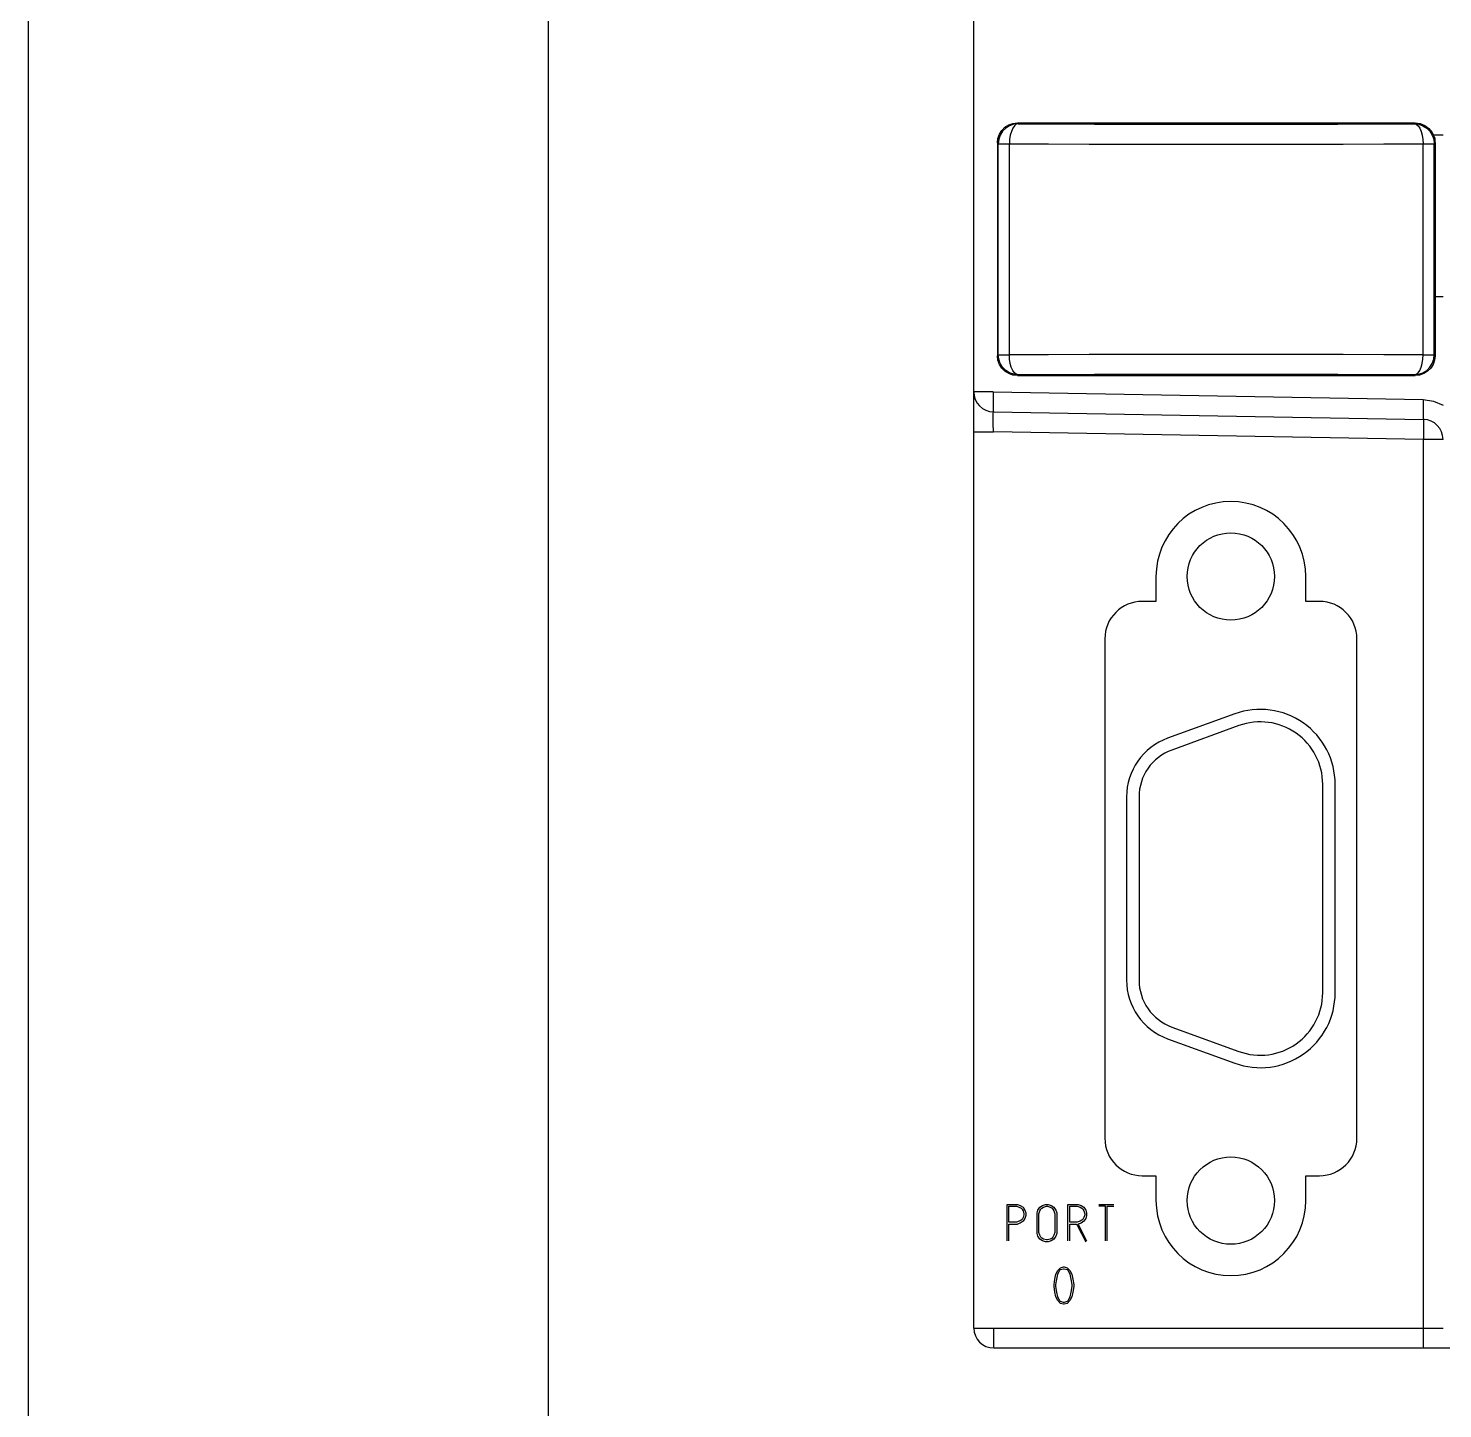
# Model space of a CAD drawing. Header units: millimetres. Extents: x 369186 to 503668, y -134064 to -104329.
# Drawn here: x 461668 to 468468, y -121708 to -115074 of the extents above; entities that cross this region are included whole.
import ezdxf

# ---------------------------------------------------------------- set-up
doc = ezdxf.new("R2010")
doc.units = ezdxf.units.MM
doc.layers.add('0006LEVEL_2', color=7, linetype='Continuous')
doc.layers.add('8_ALL_NOTES_BALLOONS_SYMBOLS_GT', color=7, linetype='Continuous')

msp = doc.modelspace()

# ---------------------------------------------------------------- linework, layer by layer
at = {"color": 1}
for p, q in [((461668.3, -104329), (461668.3, -134029)), ((464168.3, -104829), (464168.3, -133529))]:
    msp.add_line(p, q, dxfattribs=at)
at = {"layer": '0006LEVEL_2', "color": 7, "linetype": 'Continuous'}
for p, q in [((466374, -120726.3), (466423.5, -120726.3)), ((466374, -120901.8), (466374, -120726.3)), ((466383, -120735.3), (466419, -120735.3)), ((466383, -120811.8), (466383, -120735.3)), ((466419, -120735.3), (466432.5, -120739.8)), ((466423.5, -120726.3), (466437, -120730.8)), ((466432.5, -120739.8), (466441.5, -120744.3)), ((466437, -120730.8), (466450.5, -120739.8)), ((466441.5, -120744.3), (466446, -120748.8)), ((466446, -120748.8), (466450.5, -120757.8)), ((466450.5, -120739.8), (466459.5, -120753.3)), ((466450.5, -120757.8), (466455, -120771.3)), ((466459.5, -120753.3), (466464, -120766.8)), ((466464, -120766.8), (466464, -120780.3)), ((466518, -120766.8), (466522.5, -120753.3)), ((466518, -120865.8), (466518, -120766.8)), ((466522.5, -120753.3), (466531.5, -120739.8)), ((466527, -120771.3), (466531.5, -120757.8)), ((466531.5, -120739.8), (466545, -120730.8)), ((466531.5, -120757.8), (466536, -120748.8)), ((466536, -120748.8), (466540.5, -120744.3)), ((466540.5, -120744.3), (466549.5, -120739.8)), ((466545, -120730.8), (466558.5, -120726.3)), ((466549.5, -120739.8), (466563, -120735.3)), ((466558.5, -120726.3), (466572, -120726.3)), ((466563, -120735.3), (466567.5, -120735.3)), ((466567.5, -120735.3), (466581, -120739.8)), ((466572, -120726.3), (466585.5, -120730.8)), ((466581, -120739.8), (466590, -120744.3)), ((466585.5, -120730.8), (466599, -120739.8)), ((466590, -120744.3), (466594.5, -120748.8)), ((466594.5, -120748.8), (466599, -120757.8)), ((466599, -120739.8), (466608, -120753.3)), ((466599, -120757.8), (466603.5, -120771.3)), ((466608, -120753.3), (466612.5, -120766.8)), ((466612.5, -120766.8), (466612.5, -120865.8)), ((466666.5, -120726.3), (466716, -120726.3)), ((466666.5, -120901.8), (466666.5, -120726.3)), ((466675.5, -120735.3), (466711.5, -120735.3)), ((466675.5, -120811.8), (466675.5, -120735.3)), ((466711.5, -120735.3), (466725, -120739.8)), ((466716, -120726.3), (466729.5, -120730.8)), ((466725, -120739.8), (466734, -120744.3)), ((466729.5, -120730.8), (466743, -120739.8)), ((466734, -120744.3), (466738.5, -120748.8)), ((466738.5, -120748.8), (466743, -120757.8)), ((466743, -120739.8), (466752, -120753.3)), ((466743, -120757.8), (466747.5, -120771.3)), ((466752, -120753.3), (466756.5, -120766.8)), ((466756.5, -120766.8), (466756.5, -120780.3)), ((466815, -120726.3), (466887, -120726.3)), ((466846.5, -120735.3), (466815, -120735.3)), ((466846.5, -120901.8), (466846.5, -120735.3)), ((466855.5, -120735.3), (466887, -120735.3)), ((466855.5, -120901.8), (466855.5, -120735.3)), ((466419, -120811.8), (466383, -120811.8)), ((466383, -120820.8), (466423.5, -120820.8)), ((466383, -120901.8), (466383, -120820.8)), ((466432.5, -120807.3), (466419, -120811.8)), ((466437, -120816.3), (466423.5, -120820.8)), ((466441.5, -120802.8), (466432.5, -120807.3)), ((466450.5, -120807.3), (466437, -120816.3)), ((466446, -120798.3), (466441.5, -120802.8)), ((466450.5, -120789.3), (466446, -120798.3)), ((466455, -120775.8), (466450.5, -120789.3)), ((466459.5, -120793.8), (466450.5, -120807.3)), ((466455, -120771.3), (466455, -120775.8)), ((466464, -120780.3), (466459.5, -120793.8)), ((466527, -120861.3), (466527, -120771.3)), ((466603.5, -120771.3), (466603.5, -120861.3)), ((466711.5, -120811.8), (466675.5, -120811.8)), ((466675.5, -120820.8), (466707, -120820.8)), ((466675.5, -120901.8), (466675.5, -120820.8)), ((466707, -120820.8), (466711.5, -120825.3)), ((466725, -120807.3), (466711.5, -120811.8)), ((466711.5, -120825.3), (466752, -120906.3)), ((466729.5, -120816.3), (466716, -120820.8)), ((466716, -120820.8), (466756.5, -120901.8)), ((466734, -120802.8), (466725, -120807.3)), ((466743, -120807.3), (466729.5, -120816.3)), ((466738.5, -120798.3), (466734, -120802.8)), ((466743, -120789.3), (466738.5, -120798.3)), ((466747.5, -120775.8), (466743, -120789.3)), ((466752, -120793.8), (466743, -120807.3)), ((466747.5, -120771.3), (466747.5, -120775.8)), ((466756.5, -120780.3), (466752, -120793.8)), ((466522.5, -120879.3), (466518, -120865.8)), ((466531.5, -120892.8), (466522.5, -120879.3)), ((466531.5, -120874.8), (466527, -120861.3)), ((466536, -120883.8), (466531.5, -120874.8)), ((466545, -120901.8), (466531.5, -120892.8)), ((466540.5, -120888.3), (466536, -120883.8)), ((466549.5, -120892.8), (466540.5, -120888.3)), ((466558.5, -120906.3), (466545, -120901.8)), ((466563, -120897.3), (466549.5, -120892.8)), ((466567.5, -120897.3), (466563, -120897.3)), ((466581, -120892.8), (466567.5, -120897.3)), ((466585.5, -120901.8), (466572, -120906.3)), ((466590, -120888.3), (466581, -120892.8)), ((466599, -120892.8), (466585.5, -120901.8)), ((466594.5, -120883.8), (466590, -120888.3)), ((466599, -120874.8), (466594.5, -120883.8)), ((466603.5, -120861.3), (466599, -120874.8)), ((466608, -120879.3), (466599, -120892.8)), ((466612.5, -120865.8), (466608, -120879.3)), ((466572, -120906.3), (466558.5, -120906.3)), ((466617.6, -121044.3), (466631.1, -121030.8)), ((466626.6, -121044.3), (466631.1, -121039.8)), ((466631.1, -121030.8), (466644.6, -121026.3)), ((466631.1, -121039.8), (466644.6, -121035.3)), ((466644.6, -121026.3), (466649.1, -121026.3)), ((466644.6, -121035.3), (466649.1, -121035.3)), ((466649.1, -121026.3), (466662.6, -121030.8)), ((466649.1, -121035.3), (466662.6, -121039.8)), ((466662.6, -121030.8), (466676.1, -121044.3)), ((466662.6, -121039.8), (466667.1, -121044.3)), ((466599.6, -121111.8), (466604.1, -121084.8)), ((466604.1, -121084.8), (466608.6, -121062.3)), ((466608.6, -121062.3), (466617.6, -121044.3)), ((466608.6, -121111.8), (466613.1, -121084.8)), ((466613.1, -121084.8), (466617.6, -121062.3)), ((466617.6, -121062.3), (466626.6, -121044.3)), ((466667.1, -121044.3), (466676.1, -121062.3)), ((466676.1, -121044.3), (466685.1, -121062.3)), ((466676.1, -121062.3), (466680.6, -121084.8)), ((466680.6, -121084.8), (466685.1, -121111.8)), ((466685.1, -121062.3), (466689.6, -121084.8)), ((466689.6, -121084.8), (466694.1, -121111.8)), ((466599.6, -121120.8), (466599.6, -121111.8)), ((466604.1, -121147.8), (466599.6, -121120.8)), ((466608.6, -121170.3), (466604.1, -121147.8)), ((466608.6, -121120.8), (466608.6, -121111.8)), ((466613.1, -121147.8), (466608.6, -121120.8)), ((466617.6, -121188.3), (466608.6, -121170.3)), ((466617.6, -121170.3), (466613.1, -121147.8)), ((466626.6, -121188.3), (466617.6, -121170.3)), ((466676.1, -121170.3), (466667.1, -121188.3)), ((466680.6, -121147.8), (466676.1, -121170.3)), ((466685.1, -121170.3), (466676.1, -121188.3)), ((466685.1, -121120.8), (466680.6, -121147.8)), ((466685.1, -121111.8), (466685.1, -121120.8)), ((466689.6, -121147.8), (466685.1, -121170.3)), ((466694.1, -121120.8), (466689.6, -121147.8)), ((466694.1, -121111.8), (466694.1, -121120.8)), ((466631.1, -121201.8), (466617.6, -121188.3)), ((466631.1, -121192.8), (466626.6, -121188.3)), ((466644.6, -121197.3), (466631.1, -121192.8)), ((466644.6, -121206.3), (466631.1, -121201.8)), ((466649.1, -121197.3), (466644.6, -121197.3)), ((466649.1, -121206.3), (466644.6, -121206.3)), ((466662.6, -121192.8), (466649.1, -121197.3)), ((466662.6, -121201.8), (466649.1, -121206.3)), ((466676.1, -121188.3), (466662.6, -121201.8)), ((466667.1, -121188.3), (466662.6, -121192.8))]:
    msp.add_line(p, q, dxfattribs=at)
at = {"layer": '8_ALL_NOTES_BALLOONS_SYMBOLS_GT', "color": 7, "linetype": 'Continuous'}
for p, q in [((466213.8, -121320.3), (466213.8, -110952.3)), ((466382, -115538.6), (466402.3, -115531.5)), ((466402.3, -115531.5), (466423.7, -115529.1)), ((466423.7, -115529.1), (466427.6, -115533)), ((466423.7, -115529.1), (468335.3, -115529.1)), ((468331.3, -115533), (468335.3, -115529.1)), ((468335.3, -115529.1), (468359.4, -115532.2)), ((468359.4, -115532.2), (468382.1, -115541.3)), ((466330.1, -115603.7), (466337.2, -115583.4)), ((466341.2, -115587.4), (466334.1, -115607.7)), ((466337.2, -115583.4), (466348.6, -115565.3)), ((466352.6, -115569.2), (466341.2, -115587.4)), ((466348.6, -115565.3), (466363.9, -115550)), ((466367.8, -115554), (466352.6, -115569.2)), ((466363.9, -115550), (466382, -115538.6)), ((466386, -115542.6), (466367.8, -115554)), ((466406.3, -115535.5), (466386, -115542.6)), ((466389.2, -115587.6), (466386, -115607.8)), ((466394.4, -115569.4), (466389.2, -115587.6)), ((466401.1, -115554.2), (466394.4, -115569.4)), ((466409.2, -115542.8), (466401.1, -115554.2)), ((466427.6, -115533), (466406.3, -115535.5)), ((466418.2, -115535.6), (466409.2, -115542.8)), ((466427.6, -115533), (466418.2, -115535.6)), ((466427.6, -115533), (466608, -115533.7)), ((466608, -115533.7), (466795, -115534.3)), ((466795, -115534.3), (466987, -115534.7)), ((466987, -115534.7), (467182.4, -115534.9)), ((467182.4, -115534.9), (467379.5, -115535)), ((467379.5, -115535), (467576.5, -115534.9)), ((467576.5, -115534.9), (467771.9, -115534.7)), ((467771.9, -115534.7), (467963.9, -115534.3)), ((467963.9, -115534.3), (468150.9, -115533.7)), ((468150.9, -115533.7), (468331.3, -115533)), ((468331.3, -115533), (468340.8, -115535.6)), ((468331.3, -115533), (468352.7, -115535.5)), ((468340.8, -115535.6), (468349.8, -115542.8)), ((468349.8, -115542.8), (468357.8, -115554.3)), ((468352.7, -115535.5), (468373, -115542.6)), ((468357.8, -115554.3), (468364.6, -115569.5)), ((468364.6, -115569.5), (468369.7, -115587.6)), ((468369.7, -115587.6), (468372.9, -115607.8)), ((468373, -115542.6), (468391.2, -115554)), ((468382.1, -115541.3), (468401.6, -115555.7)), ((468391.2, -115554), (468406.4, -115569.2)), ((468401.6, -115555.7), (468417, -115574.7)), ((468406.4, -115569.2), (468417.8, -115587.4)), ((468417, -115574.7), (468427, -115596.9)), ((468417.8, -115587.4), (468424.9, -115607.7)), ((468422.1, -115585.9), (468469.8, -115586)), ((468427, -115596.9), (468429.6, -115598.5)), ((468429.6, -115598.5), (468429.8, -115600.3)), ((468429.8, -115600.3), (468430, -115601.6)), ((466327.7, -115625.1), (466330.1, -115603.7)), ((466327.7, -115625.1), (466331.6, -115629)), ((466327.7, -115625.1), (466327.7, -116647.5)), ((466334.1, -115607.7), (466331.6, -115629)), ((466331.6, -115629), (466384.9, -115629)), ((466331.6, -116643.5), (466331.6, -115629)), ((466386, -115607.8), (466384.9, -115629)), ((466384.9, -115629), (466573.4, -115629.7)), ((466384.9, -116643.5), (466384.9, -115629)), ((466573.4, -115629.7), (466768.8, -115630.3)), ((466768.8, -115630.3), (466969.5, -115630.7)), ((466969.5, -115630.7), (467173.6, -115630.9)), ((467173.6, -115630.9), (467379.5, -115631)), ((467379.5, -115631), (467585.3, -115630.9)), ((467585.3, -115630.9), (467789.5, -115630.7)), ((467789.5, -115630.7), (467990.1, -115630.3)), ((467990.1, -115630.3), (468185.5, -115629.7)), ((468185.5, -115629.7), (468374.1, -115629)), ((468372.9, -115607.8), (468374.1, -115629)), ((468374.1, -115629), (468427.3, -115629)), ((468374.1, -116643.5), (468374.1, -115629)), ((468424.9, -115607.7), (468427.3, -115629)), ((468427.3, -115629), (468431.3, -115625.1)), ((468427.3, -116643.5), (468427.3, -115629)), ((468430, -115601.6), (468430.1, -115602.9)), ((468430.1, -115602.9), (468430.2, -115604.3)), ((468430.2, -115604.3), (468430.4, -115605.8)), ((468430.4, -115605.8), (468430.5, -115607.5)), ((468430.5, -115607.5), (468430.7, -115609.2)), ((468430.7, -115609.2), (468430.8, -115611.2)), ((468430.8, -115611.2), (468430.9, -115612.3)), ((468430.9, -115612.3), (468430.9, -115613.4)), ((468430.9, -115613.4), (468431, -115614.7)), ((468431, -115614.7), (468431.1, -115616.2)), ((468431.1, -115616.2), (468431.1, -115618)), ((468431.1, -115618), (468431.2, -115620.2)), ((468431.2, -115620.2), (468431.3, -115625.1)), ((468431.3, -115625.1), (468431.3, -116647.5)), ((468469.8, -116364.3), (468431.3, -116364.3)), ((466331.6, -116643.5), (466327.7, -116647.5)), ((466330.1, -116668.8), (466327.7, -116647.5)), ((466337.2, -116689.2), (466330.1, -116668.8)), ((466334, -116664.8), (466331.6, -116643.5)), ((466331.6, -116643.5), (466384.9, -116643.5)), ((466341.1, -116685.1), (466334, -116664.8)), ((466352.6, -116703.3), (466341.1, -116685.1)), ((466573.4, -116642.8), (466384.9, -116643.5)), ((466386, -116664.7), (466384.9, -116643.5)), ((466389.2, -116684.9), (466386, -116664.7)), ((466394.3, -116703.1), (466389.2, -116684.9)), ((466768.8, -116642.3), (466573.4, -116642.8)), ((466969.5, -116641.9), (466768.8, -116642.3)), ((467173.6, -116641.6), (466969.5, -116641.9)), ((467379.5, -116641.6), (467173.6, -116641.6)), ((467585.3, -116641.6), (467379.5, -116641.6)), ((467789.5, -116641.9), (467585.3, -116641.6)), ((467990.1, -116642.3), (467789.5, -116641.9)), ((468185.5, -116642.8), (467990.1, -116642.3)), ((468374.1, -116643.5), (468185.5, -116642.8)), ((468364.6, -116703.1), (468369.7, -116685)), ((468369.7, -116685), (468372.9, -116664.8)), ((468372.9, -116664.8), (468374.1, -116643.5)), ((468374.1, -116643.5), (468427.3, -116643.5)), ((468406.4, -116703.4), (468417.8, -116685.2)), ((468417.8, -116685.2), (468424.9, -116664.9)), ((468428.9, -116668.8), (468421.7, -116689.2)), ((468424.9, -116664.9), (468427.3, -116643.5)), ((468431.3, -116647.5), (468427.3, -116643.5)), ((468431.3, -116647.5), (468428.9, -116668.8)), ((466348.6, -116707.3), (466337.2, -116689.2)), ((466363.9, -116722.6), (466348.6, -116707.3)), ((466367.8, -116718.5), (466352.6, -116703.3)), ((466382, -116733.9), (466363.9, -116722.6)), ((466386, -116730), (466367.8, -116718.5)), ((466402.3, -116741.1), (466382, -116733.9)), ((466406.3, -116737.1), (466386, -116730)), ((466401.1, -116718.3), (466394.3, -116703.1)), ((466409.2, -116729.8), (466401.1, -116718.3)), ((466423.7, -116743.5), (466402.3, -116741.1)), ((466427.6, -116739.5), (466406.3, -116737.1)), ((466418.2, -116737), (466409.2, -116729.8)), ((466427.6, -116739.5), (466418.2, -116737)), ((466427.6, -116739.5), (466423.7, -116743.5)), ((466423.7, -116743.5), (468335.3, -116743.5)), ((466608, -116738.8), (466427.6, -116739.5)), ((466795, -116738.3), (466608, -116738.8)), ((466987, -116737.9), (466795, -116738.3)), ((467182.4, -116737.6), (466987, -116737.9)), ((467379.5, -116737.6), (467182.4, -116737.6)), ((467576.5, -116737.6), (467379.5, -116737.6)), ((467771.9, -116737.9), (467576.5, -116737.6)), ((467963.9, -116738.3), (467771.9, -116737.9)), ((468150.9, -116738.8), (467963.9, -116738.3)), ((468331.3, -116739.5), (468150.9, -116738.8)), ((468331.3, -116739.5), (468340.7, -116737)), ((468331.3, -116739.5), (468352.7, -116737.1)), ((468335.3, -116743.5), (468331.3, -116739.5)), ((468356.6, -116741.1), (468335.3, -116743.5)), ((468340.7, -116737), (468349.7, -116729.8)), ((468349.7, -116729.8), (468357.8, -116718.3)), ((468352.7, -116737.1), (468373, -116730)), ((468377, -116733.9), (468356.6, -116741.1)), ((468357.8, -116718.3), (468364.6, -116703.1)), ((468373, -116730), (468391.2, -116718.6)), ((468395.1, -116722.6), (468377, -116733.9)), ((468391.2, -116718.6), (468406.4, -116703.4)), ((468410.4, -116707.3), (468395.1, -116722.6)), ((468421.7, -116689.2), (468410.4, -116707.3)), ((466307.3, -116821.9), (466213.8, -116821.9)), ((466307.3, -116821.9), (466306.9, -116851.6)), ((466307.3, -116821.9), (468374.6, -116858)), ((466306.9, -116851.6), (466306.8, -116878.3)), ((466306.8, -116878.3), (466307, -116899.6)), ((468374.6, -116858), (468374.2, -116894.7)), ((468374.6, -116858), (468424.1, -116865.4)), ((468424.1, -116865.4), (468469.8, -116885.2)), ((466307, -116899.6), (466307.4, -116913.2)), ((466307.4, -116913.2), (466308.1, -116917.9)), ((466307.4, -116945.1), (466307.5, -116934.8)), ((466307.5, -116957.4), (466307.4, -116945.1)), ((466307.5, -116934.8), (466307.6, -116926.9)), ((466307.5, -116971.2), (466307.5, -116957.4)), ((466307.6, -116926.9), (466307.7, -116921.6)), ((466307.7, -116921.6), (466307.9, -116918.8)), ((466307.9, -116918.8), (466308.1, -116917.9)), ((466308.1, -116917.9), (468375.5, -116954)), ((468374.2, -116894.7), (468374.2, -116925.9)), ((468374.2, -116925.9), (468374.6, -116946.7)), ((468374.6, -116946.7), (468375.5, -116954)), ((468375.5, -116954), (468375.9, -116958.7)), ((468375.9, -116958.7), (468376.1, -116972.4)), ((466213.8, -117013.9), (466308.1, -117013.9)), ((466307.7, -116985.7), (466307.5, -116971.2)), ((466307.9, -117000.2), (466307.7, -116985.7)), ((466308.1, -117013.9), (466307.9, -117000.2)), ((468375.5, -117050), (466308.1, -117013.9)), ((468375.9, -117020.3), (468375.5, -117050)), ((468376.1, -116993.6), (468375.9, -117020.3)), ((468376.1, -116972.4), (468376.1, -116993.6)), ((468469.8, -117050), (468375.5, -117050)), ((468375.5, -121320.3), (468375.5, -117050)), ((467089.8, -117708.3), (467089.8, -117828.3)), ((467809.8, -117828.3), (467809.8, -117708.3)), ((467089.8, -117828.3), (467023.8, -117828.3)), ((467875.8, -117828.3), (467809.8, -117828.3)), ((466843.8, -118008.3), (466843.8, -120408.3)), ((468055.8, -120408.3), (468055.8, -118008.3)), ((467468.3, -118368.9), (467145.6, -118486.3)), ((467488.8, -118425.3), (467166.2, -118542.7)), ((467891.4, -119709.3), (467891.4, -118707.2)), ((467951.4, -119709.3), (467951.4, -118707.2)), ((466948.2, -118768.2), (466948.2, -119648.3)), ((467008.2, -118768.2), (467008.2, -119648.3)), ((467166.2, -119873.8), (467488.8, -119991.2)), ((467145.6, -119930.2), (467468.3, -120047.6)), ((467023.8, -120588.3), (467089.8, -120588.3)), ((467089.8, -120588.3), (467089.8, -120708.3)), ((467809.8, -120588.3), (467875.8, -120588.3)), ((467809.8, -120708.3), (467809.8, -120588.3)), ((466213.8, -121320.3), (468469.8, -121320.3)), ((466308.1, -121320.3), (466308.2, -121357)), ((466308.2, -121357), (466308.6, -121388.2)), ((468375.6, -121357), (468375.5, -121320.3)), ((468376, -121388.2), (468375.6, -121357)), ((466308.6, -121388.2), (466309.2, -121409)), ((466309.2, -121409), (466309.8, -121416.3)), ((466309.8, -121416.3), (480577.8, -121416.3)), ((468376.5, -121409), (468376, -121388.2)), ((468377.1, -121416.3), (468376.5, -121409))]:
    msp.add_line(p, q, dxfattribs=at)
for centre in [(467449.8, -117708.6), (467449.8, -120707.9)]:
    msp.add_circle(centre, 210, dxfattribs=at)
for centre, radius, start, end in [((466309.8, -116821.9), 96, 180, 269), ((468373.8, -117050), 96, 0, 89), ((467449.8, -117708.3), 360, 0, 180), ((467023.8, -118008.3), 180, 90, 180), ((467875.8, -118008.3), 180, 0, 90), ((467591.4, -118707.2), 360, 0, 110), ((467591.4, -118707.2), 300, 0, 110), ((467248.2, -118768.2), 300, 110, 180), ((467248.2, -118768.2), 240, 110, 180), ((467248.2, -119648.3), 300, 180, 250), ((467248.2, -119648.3), 240, 180, 250), ((467591.4, -119709.3), 360, 250, 0), ((467591.4, -119709.3), 300, 250, 0), ((467023.8, -120408.3), 180, 180, 270), ((467875.8, -120408.3), 180, 270, 0), ((467449.8, -120708.3), 360, 180, 0), ((466309.8, -121320.3), 96, 180, 270)]:
    msp.add_arc(centre, radius, start, end, dxfattribs=at)

doc.saveas('drawing.dxf')
